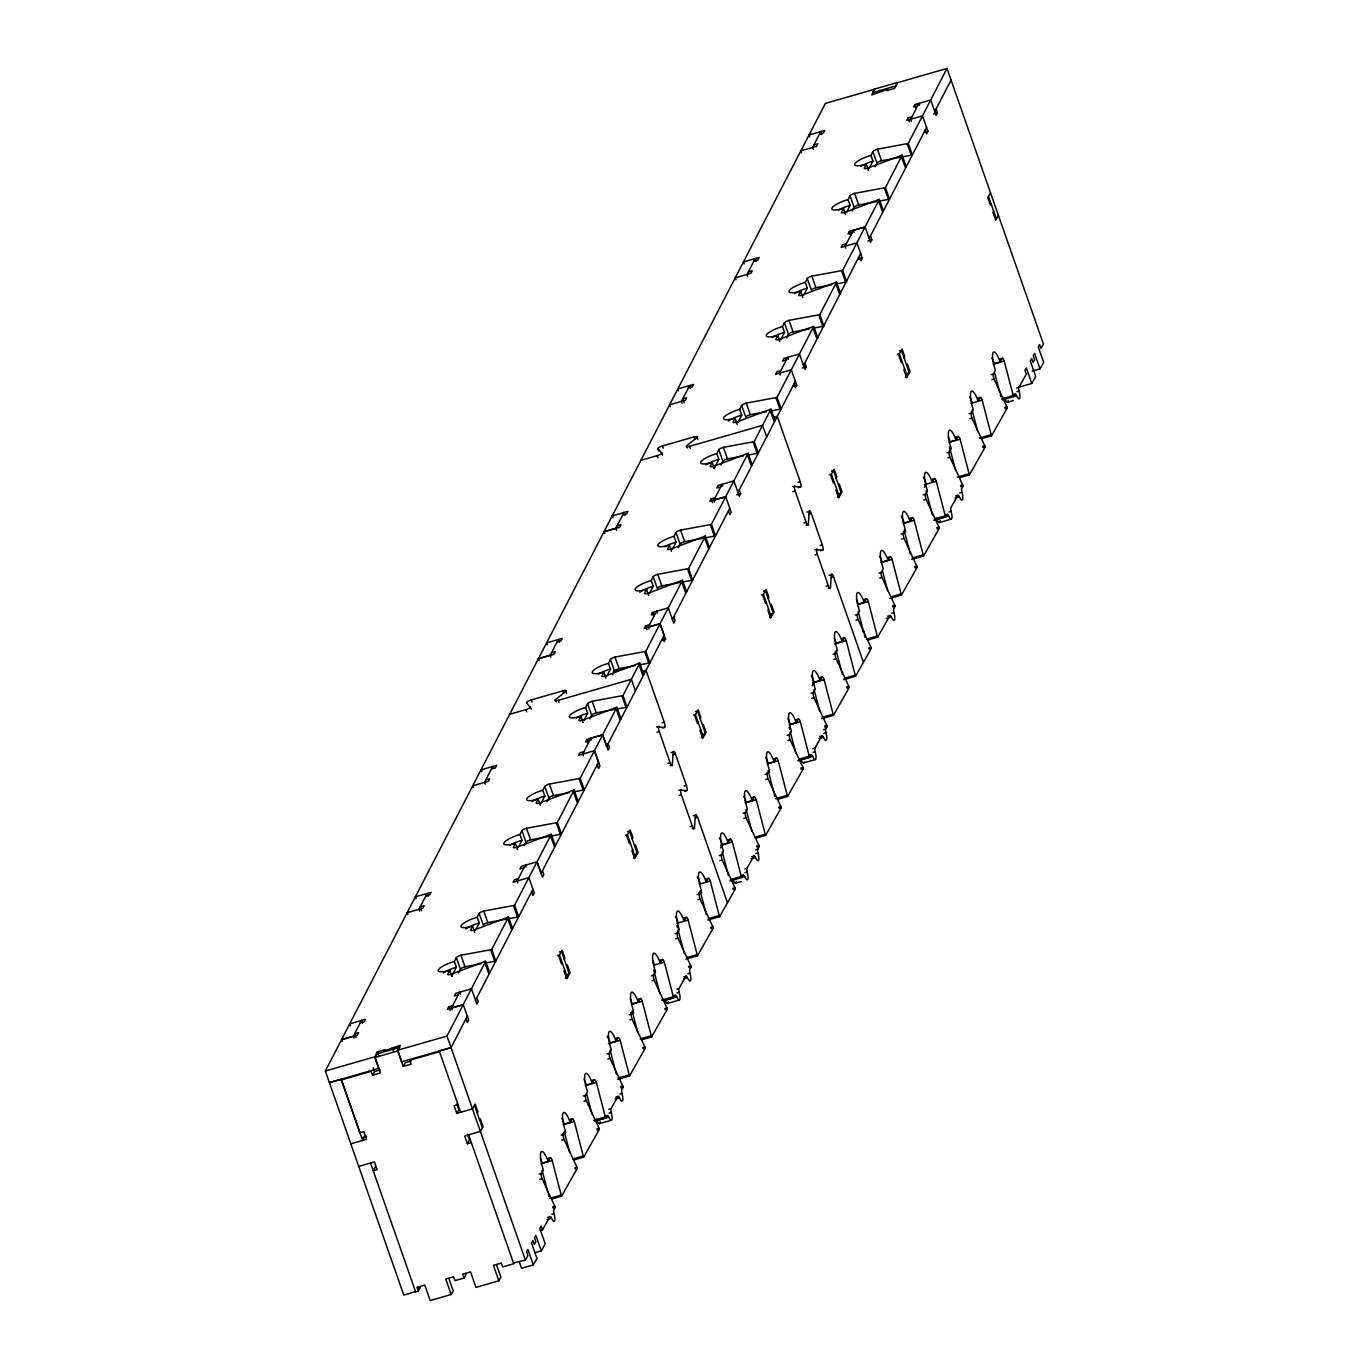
<?xml version="1.0" encoding="UTF-8"?>
<svg xmlns="http://www.w3.org/2000/svg" width="1369" height="1369" viewBox="0 0 1369 1369"><rect width="100%" height="100%" fill="white"/><g stroke="black" fill="none" stroke-linecap="round" stroke-linejoin="round"><path stroke-width="1.5" d="M670.143 765.596L672.35 764.963L673.24 751.906L671.032 752.539M692.269 828.81L694.477 828.177L695.366 815.12L693.159 815.753M806.101 525.148L808.309 524.515L809.199 511.458L806.991 512.092M828.245 588.362L830.453 587.729L831.342 574.672L829.135 575.305M1032.175 371.119L1040.012 368.86L1043.657 362.426L1038.232 346.939L1039.584 344.543L1040.936 348.41L1043.435 344.013L946.989 68.45L897.619 82.653L894.659 88.369L886.821 90.611L887.471 89.344L871.779 94.94L874.74 89.225L825.353 103.428L325.343 1071.037L403.787 1295.091L415.543 1291.703M342.284 1041.501L341.6 1039.584L353.373 1036.196L361.57 1020.316L362.597 1023.208M539.129 660.56L538.445 658.643L550.218 655.255L558.432 639.391L559.442 642.266M604.756 533.585L604.071 531.668L615.845 528.28L624.042 512.4L625.068 515.292M325.343 1071.037L374.73 1056.834L377.279 1051.905L385.117 1049.647L384.467 1050.913L400.159 1045.317L397.609 1050.245L401.716 1061.796L451.086 1047.593L446.978 1036.059L485.636 961.26L489.743 972.794A4.21 1.01 -19.6 0 0 488.579 973.171L484.489 961.637L451.068 974.283A4.21 1.01 -19.6 0 1 447.8 974.146L449.768 970.33A14.717 3.525 -19.6 0 1 438.32 969.834A14.717 3.525 -19.6 0 1 454.354 961.449L456.322 957.633A4.21 1.01 -19.6 0 1 460.908 955.237L490.632 949.744A4.21 1.01 -19.6 0 0 491.728 949.47L508.481 917.059L512.571 928.593A4.21 1.01 -19.6 0 0 511.424 928.969L507.334 917.435L473.914 930.081A4.21 1.01 -19.6 0 1 470.645 929.945L472.613 926.129A14.717 3.525 -19.6 0 1 461.165 925.632A14.717 3.525 -19.6 0 1 477.199 917.247L479.167 913.431A4.21 1.01 -19.6 0 1 483.753 911.035L513.478 905.542A4.21 1.01 -19.6 0 0 514.573 905.268L551.245 834.286L555.352 845.82A4.21 1.01 -19.6 0 0 554.205 846.196L550.098 834.645L516.678 847.308A4.21 1.01 -19.6 0 1 513.409 847.171L515.377 843.355A14.717 3.525 -19.6 0 1 503.946 842.859A14.717 3.525 -19.6 0 1 519.98 834.474L521.948 830.658A4.21 1.01 -19.6 0 1 526.517 828.262L556.242 822.769A4.21 1.01 -19.6 0 0 557.337 822.495L574.09 790.067L578.197 801.618A4.21 1.01 -19.6 0 0 577.051 801.994L572.944 790.443L539.523 803.107A4.21 1.01 -19.6 0 1 536.254 802.97L538.222 799.154A14.717 3.525 -19.6 0 1 526.791 798.657A14.717 3.525 -19.6 0 1 542.808 790.272L544.776 786.456A4.21 1.01 -19.6 0 1 549.363 784.061L579.087 778.55A4.21 1.01 -19.6 0 0 580.182 778.294L616.871 707.294L620.961 718.845A4.21 1.01 -19.6 0 0 619.815 719.221L615.725 707.67L582.287 720.334A4.21 1.01 -19.6 0 1 579.036 720.197L581.004 716.381A14.717 3.525 -19.6 0 1 569.555 715.884A14.717 3.525 -19.6 0 1 585.59 707.499L587.558 703.683A4.21 1.01 -19.6 0 1 592.144 701.287L621.868 695.777A4.21 1.01 -19.6 0 0 622.963 695.52L639.717 663.092L643.806 674.643A4.21 1.01 -19.6 0 0 642.66 675.02L638.553 663.469L605.132 676.132A4.21 1.01 -19.6 0 1 601.864 675.978L603.832 672.179A14.717 3.525 -19.6 0 1 592.401 671.683A14.717 3.525 -19.6 0 1 608.435 663.28L610.403 659.482A4.21 1.01 -19.6 0 1 614.972 657.086L644.713 651.576A4.21 1.01 -19.6 0 0 645.809 651.302L682.481 580.319L686.588 591.87A4.21 1.01 -19.6 0 0 685.441 592.247L681.334 580.696L647.913 593.359A4.21 1.01 -19.6 0 1 644.645 593.205L646.613 589.406A14.717 3.525 -19.6 0 1 635.182 588.91A14.717 3.525 -19.6 0 1 651.199 580.507L653.167 576.708A4.21 1.01 -19.6 0 1 657.753 574.313L687.478 568.802A4.21 1.01 -19.6 0 0 688.573 568.529L705.326 536.118L709.433 547.668A4.21 1.01 -19.6 0 0 708.269 548.045L704.179 536.494L670.759 549.14A4.21 1.01 -19.6 0 1 667.49 549.003L669.458 545.204A14.717 3.525 -19.6 0 1 658.01 544.708A14.717 3.525 -19.6 0 1 674.044 536.306L676.012 532.507A4.21 1.01 -19.6 0 1 680.598 530.111L710.323 524.601A4.21 1.01 -19.6 0 0 711.418 524.327L748.107 453.344L752.197 464.895A4.21 1.01 -19.6 0 0 751.051 465.255L746.944 453.721L713.523 466.367A4.21 1.01 -19.6 0 1 710.254 466.23L712.222 462.431A14.717 3.525 -19.6 0 1 700.791 461.935A14.717 3.525 -19.6 0 1 716.826 453.533L718.793 449.734A4.21 1.01 -19.6 0 1 723.362 447.338L753.087 441.828A4.21 1.01 -19.6 0 0 754.182 441.554L770.935 409.143L775.042 420.677A4.21 1.01 -19.6 0 0 773.896 421.053L769.789 409.519L736.368 422.165A4.21 1.01 -19.6 0 1 733.099 422.028L735.067 418.212A14.717 3.525 -19.6 0 1 723.636 417.716A14.717 3.525 -19.6 0 1 739.671 409.331L741.639 405.515A4.21 1.01 -19.6 0 1 746.208 403.119L775.932 397.626A4.21 1.01 -19.6 0 0 777.027 397.352L813.716 326.37L817.823 337.903A4.21 1.01 -19.6 0 0 816.66 338.28L812.57 326.746L779.149 339.392A4.21 1.01 -19.6 0 1 775.881 339.255L777.849 335.439A14.717 3.525 -19.6 0 1 766.4 334.943A14.717 3.525 -19.6 0 1 782.435 326.558L784.403 322.742A4.21 1.01 -19.6 0 1 788.989 320.346L818.713 314.853A4.21 1.01 -19.6 0 0 819.809 314.579L836.562 282.151L840.652 293.702A4.21 1.01 -19.6 0 0 839.505 294.078L835.415 282.527L801.977 295.191A4.21 1.01 -19.6 0 1 798.726 295.054L800.694 291.238A14.717 3.525 -19.6 0 1 789.246 290.741A14.717 3.525 -19.6 0 1 805.28 282.356L807.248 278.54A4.21 1.01 -19.6 0 1 811.834 276.144L841.559 270.651A4.21 1.01 -19.6 0 0 842.654 270.377L879.326 199.378L883.433 210.929A4.21 1.01 -19.6 0 0 882.286 211.305L878.179 199.754L844.759 212.417A4.21 1.01 -19.6 0 1 841.49 212.281L843.458 208.464A14.717 3.525 -19.6 0 1 832.027 207.968A14.717 3.525 -19.6 0 1 848.044 199.583L850.012 195.767A4.21 1.01 -19.6 0 1 854.598 193.371L884.323 187.861A4.21 1.01 -19.6 0 0 885.418 187.604L902.171 155.176L906.278 166.727A4.21 1.01 -19.6 0 0 905.131 167.104L901.024 155.553L867.604 168.216A4.21 1.01 -19.6 0 1 864.335 168.079L866.303 164.263A14.717 3.525 -19.6 0 1 854.872 163.767A14.717 3.525 -19.6 0 1 870.889 155.381L872.857 151.565A4.21 1.01 -19.6 0 1 877.443 149.17L907.168 143.659A4.21 1.01 -19.6 0 0 908.263 143.403L946.989 68.45M451.821 976.114L456.407 967.216L454.354 961.449M475.573 930.133L479.253 923.014L477.199 917.247M518.355 847.36L522.017 840.241L519.98 834.474M541.183 803.141L544.862 796.039L542.808 790.272M583.964 720.368L587.643 713.266L585.59 707.499M606.809 676.166L610.488 669.065L608.435 663.28M649.573 593.393L653.253 586.291L651.199 580.507M672.419 549.191L676.098 542.09L674.044 536.306M714.276 468.198L718.862 459.317L716.826 453.533M738.045 422.217L741.707 415.098L739.671 409.331M780.809 339.444L784.488 332.325L782.435 326.558M803.654 295.242L807.334 288.123L805.28 282.356M846.436 212.469L850.098 205.35L848.044 199.583M869.264 168.25L872.943 161.148L870.889 155.381M458.529 972.846L460.429 969.184A4.21 1.01 -19.6 0 1 464.998 966.788L480.861 963.844M524.139 845.871L526.038 842.209A4.21 1.01 -19.6 0 1 530.624 839.813L560.349 834.303A4.21 1.01 -19.6 0 0 561.444 834.029L557.337 822.495M546.984 801.669L548.883 798.007A4.21 1.01 -19.6 0 1 553.47 795.611L569.316 792.668M589.765 718.896L591.665 715.234A4.21 1.01 -19.6 0 1 596.234 712.838L625.958 707.328A4.21 1.01 -19.6 0 0 627.053 707.054L622.963 695.52M612.61 674.695L614.493 671.032A4.21 1.01 -19.6 0 1 619.079 668.62L634.925 665.693M678.22 547.72L680.119 544.041A4.21 1.01 -19.6 0 1 684.688 541.645L702.537 538.342M721.001 464.947L722.883 461.267A4.21 1.01 -19.6 0 1 727.469 458.872L743.316 455.945M786.61 337.955L788.51 334.293A4.21 1.01 -19.6 0 1 793.079 331.897L808.942 328.954M852.22 210.98L854.119 207.318A4.21 1.01 -19.6 0 1 858.705 204.922L876.536 201.619M875.065 166.778L876.964 163.116A4.21 1.01 -19.6 0 1 881.55 160.721L911.275 155.21A4.21 1.01 -19.6 0 0 912.37 154.937L908.263 143.403M452.711 1005.582L448.792 1006.694L447.475 1009.244L463.167 1004.726M648.992 628.97L648.307 627.053L660.08 623.665L664.119 635.336L606.707 746.447L602.6 734.896L586.907 739.414L585.59 741.947L589.526 740.834M649.556 624.64L645.638 625.77L644.32 628.303L660.012 623.802L665.556 639.049L664.239 641.599L662.87 637.749M673.702 616.803L675.071 620.653L673.753 623.186L668.294 607.802L652.517 612.439L651.216 614.972L655.135 613.842M715.183 497.666L711.247 498.795L709.946 501.328L725.638 496.81M870.479 235.998L871.848 239.849L870.53 242.381L865.071 226.98L849.379 231.498L848.061 234.048L851.98 232.918M912.028 116.724L908.092 117.854L906.791 120.386L922.484 115.886L927.942 131.27L926.642 133.82L925.273 129.969M936.088 109.024L937.457 112.857L936.156 115.407L930.68 100.005L914.988 104.523L913.671 107.056L917.606 105.926M452.146 1009.911L451.462 1007.995L459.659 992.114L460.343 994.048M608.076 743.778L609.445 747.628L608.144 750.161L602.668 734.777L590.895 738.165L582.698 754.028L583.382 755.945M648.307 627.053L656.521 611.173L657.206 613.107M714.618 501.995L713.933 500.061L722.096 484.267L722.781 486.183M865.413 227.956L865.071 226.98L853.298 230.368L845.101 246.249L845.785 248.165M513.461 1262.971L525.405 1260.113L451.068 1047.644L467.274 1016.277M475.471 1000.397L532.883 889.302M672.316 619.472L729.728 508.361M737.942 492.498L795.355 381.386M869.161 238.531L926.591 127.42M934.787 111.556L951.096 80.001M739.277 489.88L740.646 493.73L739.328 496.28L733.87 480.878L718.143 485.465L716.826 487.997L720.744 486.868M780.792 370.674L776.873 371.803L775.556 374.353L791.282 369.767L796.758 385.168L795.44 387.701L794.071 383.85M804.869 362.973L806.238 366.824L804.921 369.356L799.445 353.972L783.752 358.473L782.452 361.022L786.371 359.893M846.401 243.699L842.483 244.829L841.165 247.378L856.874 242.861L862.333 258.245L861.015 260.795L859.646 256.944M594.676 1121.279L605.714 1118.097L607.151 1115.564A4.21 1.01 74 0 1 608.692 1117.001A8.419 2.019 74 0 0 611.772 1119.893A8.419 2.019 74 0 0 611.258 1112.467A4.21 1.01 74 0 1 610.985 1108.753L617.932 1096.466A4.21 1.01 74 0 1 619.49 1097.921A8.419 2.019 74 0 0 622.57 1100.813A8.419 2.019 74 0 0 622.039 1093.386A4.21 1.01 74 0 1 621.783 1089.673L623.22 1087.14A4.21 1.01 74 0 0 622.809 1086.079L609.992 1058.34A4.21 1.01 74 0 1 609.308 1053.257L611.344 1049.647A14.717 3.542 74 0 1 608.983 1031.901A14.717 3.542 74 0 1 616.101 1041.244L610.215 1042.921A14.717 3.542 74 0 0 607.237 1036.196M663.4 1000.842L673.702 997.881L675.122 995.331A4.21 1.01 74 0 1 676.68 996.786A8.419 2.019 74 0 0 679.76 999.678A8.419 2.019 74 0 0 679.229 992.251A4.21 1.01 74 0 1 678.973 988.538L685.92 976.251A4.21 1.01 74 0 1 687.46 977.688A8.419 2.019 74 0 0 690.558 980.598A8.419 2.019 74 0 0 690.027 973.171A4.21 1.01 74 0 1 689.771 969.457L691.208 966.925A4.21 1.01 74 0 0 690.78 965.864L677.963 938.107A4.21 1.01 74 0 1 677.296 933.042L679.332 929.431A14.717 3.542 74 0 1 676.971 911.686A14.717 3.542 74 0 1 684.089 921.012L686.126 917.401A4.21 1.01 74 0 1 688.162 920.071L697.163 954.604A4.21 1.01 74 0 0 697.505 955.767L685.749 959.139M374.952 1057.484L376.988 1053.873L399.868 1047.285L397.831 1050.896L374.952 1057.484L380.36 1072.954L372.522 1075.213L371.17 1071.345L341.411 1079.901L359.91 1132.711L363.829 1131.581L366.533 1139.333L350.84 1143.834M372.522 1075.213L374.558 1071.602L380.445 1069.908M397.831 1050.896L403.256 1066.383L405.292 1062.772L411.179 1061.078M365.335 1135.637L362.614 1140.463L341.206 1079.234L329.433 1082.622L378.819 1068.385L374.73 1056.834M375.277 1167.158L373.224 1170.769L377.159 1169.639L374.439 1161.905L358.746 1166.422M457.999 1104.509L454.063 1105.639L456.784 1113.373L458.82 1109.763L456.784 1103.962M990.489 192.772L987.785 197.581L990.489 205.316L991.173 204.118M477.216 1113.014L477.901 1111.799L475.18 1104.064L472.476 1108.873L456.784 1113.373M562.18 962.749L561.495 963.947L558.792 956.212L562.197 950.206L564.901 957.941L564.216 959.139M630.168 842.534L629.483 843.732L626.78 835.997L630.168 829.973L632.889 837.725L632.204 838.923M698.156 722.302L697.471 723.499L694.75 715.765L698.156 709.758L700.86 717.493L700.192 718.691M766.127 602.086L765.442 603.284L762.738 595.549L766.144 589.526L768.848 597.278L768.163 598.475M834.115 481.854L833.43 483.069L830.726 475.317L834.115 469.31L836.835 477.045L836.151 478.243M902.103 361.638L901.418 362.836L898.697 355.101L902.103 349.078L904.806 356.83L904.139 358.028M479.698 1120.099L480.382 1118.901L483.086 1126.636L480.382 1131.444L464.69 1135.945L467.394 1143.697L471.33 1142.567M564.661 969.851L563.994 971.049L566.698 978.784L570.103 972.777L567.382 965.042L566.715 966.24M632.649 849.619L631.965 850.833L634.686 858.568L638.074 852.562L635.37 844.81L634.686 846.025M700.637 729.403L699.953 730.601L702.656 738.336L706.062 732.329L703.358 724.595L702.673 725.792M768.608 609.171L767.941 610.386L770.644 618.121L774.05 612.114L771.329 604.362L770.661 605.577M836.596 488.955L835.911 490.153L838.632 497.888L842.021 491.882L839.317 484.147L838.632 485.345M904.584 368.723L903.899 369.938L906.603 377.673L910.009 371.666L907.305 363.914L906.62 365.129M993.654 211.202L992.97 212.4L995.691 220.152L998.395 215.344M467.394 1143.697L469.43 1140.086L467.411 1134.285M370.52 1163.034L415.663 1291.942L418.281 1291.189L420.317 1287.596L417.699 1288.349M418.281 1291.189L416.929 1287.322L424.784 1285.063L430.191 1300.55L451.188 1294.509L453.225 1290.916L449.152 1279.296M451.188 1294.509L445.764 1279.04L453.601 1276.781L454.97 1280.648L464.057 1278.03L466.093 1274.419M720.47 847.959L722.37 844.605L728.257 842.91L730.293 839.3A4.21 1.01 74 0 1 732.329 841.969L741.313 876.502A4.21 1.01 74 0 0 741.673 877.649L743.11 875.116A4.21 1.01 74 0 1 744.65 876.571A8.419 2.019 74 0 0 747.748 879.463A8.419 2.019 74 0 0 747.217 872.036A4.21 1.01 74 0 1 746.961 868.322L753.908 856.036A4.21 1.01 74 0 1 755.448 857.473A8.419 2.019 74 0 0 758.546 860.365A8.419 2.019 74 0 0 758.015 852.938A4.21 1.01 74 0 1 757.759 849.225L759.282 846.521A4.21 1.01 74 0 0 758.871 845.477L746.037 817.721A4.21 1.01 74 0 1 745.369 812.638L747.406 809.045A14.717 3.542 74 0 1 745.044 791.282A14.717 3.542 74 0 1 752.163 800.625L746.276 802.32A14.717 3.542 74 0 0 743.829 796.57M812.262 685.629L814.161 682.258L820.048 680.564L822.102 676.953A4.21 1.01 74 0 1 824.121 679.623L833.122 714.156A4.21 1.01 74 0 0 833.481 715.32L821.708 718.691M924.417 487.296L926.317 483.924A14.717 3.542 74 0 0 923.339 477.199M630.698 1012.581L631.468 1012.41M699.576 891.955L698.926 893.084L701.801 892.263M835.022 652.414L836.322 652.226M903.266 531.737L905.748 531.6M547.754 1217.332L549.962 1216.699A4.21 1.01 74 0 1 551.502 1218.136A8.419 2.019 74 0 0 554.582 1221.028A8.419 2.019 74 0 0 554.069 1213.601A4.21 1.01 74 0 1 553.795 1209.888L555.232 1207.372A4.21 1.01 74 0 0 554.821 1206.311L542.004 1178.555A4.21 1.01 74 0 1 541.32 1173.49L543.373 1169.879A14.717 3.542 74 0 1 540.995 1152.116A14.717 3.542 74 0 1 548.13 1161.46L542.244 1163.154A14.717 3.542 74 0 0 540.327 1158.465M548.13 1161.46L550.167 1157.849A4.21 1.01 74 0 1 552.203 1160.518L561.187 1195.051A4.21 1.01 74 0 0 561.547 1196.198L551.741 1199.022M561.547 1196.198L577.324 1168.322A4.21 1.01 74 0 0 576.914 1167.261L564.079 1139.504A4.21 1.01 74 0 1 563.412 1134.422L565.448 1130.828A14.717 3.542 74 0 1 563.087 1113.065A14.717 3.542 74 0 1 570.206 1122.409L564.319 1124.103A14.717 3.542 74 0 0 561.872 1118.353M570.206 1122.409L572.242 1118.798A4.21 1.01 74 0 1 574.278 1121.468L583.28 1156.001A4.21 1.01 74 0 0 583.639 1157.147L573.816 1159.971M583.639 1157.147L599.4 1129.254A4.21 1.01 74 0 0 598.989 1128.21L586.172 1100.454A4.21 1.01 74 0 1 585.487 1095.371L587.523 1091.777A14.717 3.542 74 0 1 585.162 1074.015A14.717 3.542 74 0 1 592.298 1083.358L586.411 1085.052A14.717 3.542 74 0 0 583.964 1079.302M592.298 1083.358L594.334 1079.747A4.21 1.01 74 0 1 596.371 1082.417L605.355 1116.95A4.21 1.01 74 0 0 605.714 1118.097M616.101 1041.244L618.155 1037.634A4.21 1.01 74 0 1 620.174 1040.303L629.175 1074.819A4.21 1.01 74 0 0 629.535 1075.983L617.761 1079.371M629.535 1075.983L645.295 1048.089A4.21 1.01 74 0 0 644.885 1047.028L632.067 1019.272A4.21 1.01 74 0 1 631.4 1014.207L633.436 1010.596A14.717 3.542 74 0 1 631.075 992.85A14.717 3.542 74 0 1 638.194 1002.176L632.307 1003.871A14.717 3.542 74 0 0 630.39 999.182M638.194 1002.176L640.23 998.583A4.21 1.01 74 0 1 642.266 1001.252L651.25 1035.768A4.21 1.01 74 0 0 651.61 1036.932L641.804 1039.755M651.61 1036.932L667.387 1009.039A4.21 1.01 74 0 0 666.977 1007.978L654.142 980.221A4.21 1.01 74 0 1 653.475 975.156L655.511 971.545A14.717 3.542 74 0 1 653.15 953.799A14.717 3.542 74 0 1 660.269 963.126L662.305 959.532A4.21 1.01 74 0 1 664.341 962.185L673.343 996.718A4.21 1.01 74 0 0 673.702 997.881M697.505 955.767L713.283 927.874A4.21 1.01 74 0 0 712.873 926.813L700.055 899.057A4.21 1.01 74 0 1 699.371 893.991L701.407 890.38A14.717 3.542 74 0 1 699.046 872.618A14.717 3.542 74 0 1 706.164 881.961L708.218 878.35A4.21 1.01 74 0 1 710.254 881.02L719.238 915.553A4.21 1.01 74 0 0 719.598 916.7L707.824 920.088M719.598 916.7L735.375 888.806A4.21 1.01 74 0 0 734.948 887.762L722.13 860.006A4.21 1.01 74 0 1 721.463 854.923L723.499 851.33A14.717 3.542 74 0 1 721.138 833.567A14.717 3.542 74 0 1 728.257 842.91M752.163 800.625L754.199 797.015A4.21 1.01 74 0 1 756.236 799.684L765.237 834.217A4.21 1.01 74 0 0 765.596 835.364L755.774 838.187M765.596 835.364L781.271 807.642A4.21 1.01 74 0 0 780.86 806.581L768.026 778.824A4.21 1.01 74 0 1 767.359 773.759L769.395 770.148A14.717 3.542 74 0 1 767.034 752.402A14.717 3.542 74 0 1 774.152 761.746L768.266 763.423A14.717 3.542 74 0 0 765.819 757.673M774.152 761.746L776.189 758.135A4.21 1.01 74 0 1 778.225 760.805L787.226 795.321A4.21 1.01 74 0 0 787.586 796.484L777.763 799.308M787.586 796.484L803.346 768.591A4.21 1.01 74 0 0 802.936 767.53L790.118 739.773A4.21 1.01 74 0 1 789.434 734.708L791.487 731.097A14.717 3.542 74 0 1 789.109 713.352A14.717 3.542 74 0 1 796.245 722.678L790.358 724.372A14.717 3.542 74 0 0 787.911 718.622M796.245 722.678L798.281 719.084A4.21 1.01 74 0 1 800.317 721.754L809.301 756.27A4.21 1.01 74 0 0 809.661 757.433L797.887 760.822M819.689 736.436L821.896 735.803A4.21 1.01 74 0 1 823.436 737.258A8.419 2.019 74 0 0 826.517 740.15A8.419 2.019 74 0 0 826.003 732.723A4.21 1.01 74 0 1 825.729 729.01L827.167 726.477A4.21 1.01 74 0 0 826.756 725.416L813.939 697.66A4.21 1.01 74 0 1 813.254 692.594L815.291 688.983A14.717 3.542 74 0 1 812.929 671.238A14.717 3.542 74 0 1 820.048 680.564M833.481 715.32L849.242 687.426A4.21 1.01 74 0 0 848.831 686.365L836.014 658.609A4.21 1.01 74 0 1 835.347 653.543L837.383 649.933A14.717 3.542 74 0 1 835.022 632.17A14.717 3.542 74 0 1 842.14 641.513L836.254 643.208A14.717 3.542 74 0 0 834.337 638.519M842.14 641.513L844.177 637.903A4.21 1.01 74 0 1 846.213 640.572L855.197 675.105A4.21 1.01 74 0 0 855.557 676.252L843.783 679.64M855.557 676.252L871.334 648.376A4.21 1.01 74 0 0 870.924 647.315L858.089 619.558A4.21 1.01 74 0 1 857.422 614.476L859.458 610.882A14.717 3.542 74 0 1 857.097 593.119A14.717 3.542 74 0 1 864.215 602.463L858.329 604.157A14.717 3.542 74 0 0 856.429 599.468M864.215 602.463L866.252 598.852A4.21 1.01 74 0 1 868.288 601.521L877.289 636.055A4.21 1.01 74 0 0 877.649 637.201L867.843 640.025M887.66 616.221L889.867 615.588A4.21 1.01 74 0 1 891.407 617.025A8.419 2.019 74 0 0 894.505 619.917A8.419 2.019 74 0 0 893.974 612.491A4.21 1.01 74 0 1 893.717 608.777L895.155 606.245A4.21 1.01 74 0 0 894.727 605.201L881.91 577.444A4.21 1.01 74 0 1 881.242 572.362L883.279 568.751A14.717 3.542 74 0 1 880.917 551.005A14.717 3.542 74 0 1 888.036 560.349L882.149 562.043A14.717 3.542 74 0 0 879.702 556.293M888.036 560.349L890.072 556.738A4.21 1.01 74 0 1 892.109 559.408L901.11 593.924A4.21 1.01 74 0 0 901.452 595.087L889.696 598.475M901.452 595.087L917.23 567.194A4.21 1.01 74 0 0 916.819 566.133L904.002 538.376A4.21 1.01 74 0 1 903.318 533.311L905.354 529.7A14.717 3.542 74 0 1 902.992 511.955A14.717 3.542 74 0 1 910.111 521.298L904.242 522.975A14.717 3.542 74 0 0 901.247 516.25M910.111 521.298L912.165 517.687A4.21 1.01 74 0 1 914.201 520.357L923.185 554.873A4.21 1.01 74 0 0 923.545 556.036L911.771 559.425M923.545 556.036L939.322 528.143A4.21 1.01 74 0 0 938.894 527.082L926.077 499.326A4.21 1.01 74 0 1 925.41 494.26L927.446 490.65A14.717 3.542 74 0 1 925.085 472.904A14.717 3.542 74 0 1 932.203 482.23L934.24 478.637A4.21 1.01 74 0 1 936.276 481.306L945.26 515.822A4.21 1.01 74 0 0 945.62 516.986L933.863 520.374M955.648 495.989L957.855 495.356A4.21 1.01 74 0 1 959.395 496.81A8.419 2.019 74 0 0 962.493 499.702A8.419 2.019 74 0 0 961.962 492.275A4.21 1.01 74 0 1 961.705 488.562L963.126 486.029A4.21 1.01 74 0 0 962.715 484.968L949.898 457.212A4.21 1.01 74 0 1 949.213 452.146L951.267 448.536A14.717 3.542 74 0 1 948.888 430.79A14.717 3.542 74 0 1 956.024 440.116L950.137 441.811A14.717 3.542 74 0 0 948.221 437.122M956.024 440.116L958.06 436.506A4.21 1.01 74 0 1 960.097 439.175L969.081 473.708A4.21 1.01 74 0 0 969.44 474.872L959.635 477.678M969.44 474.872L985.218 446.978A4.21 1.01 74 0 0 984.807 445.918L971.973 418.161A4.21 1.01 74 0 1 971.306 413.096L973.342 409.485A14.717 3.542 74 0 1 970.98 391.722A14.717 3.542 74 0 1 978.099 401.066L980.136 397.455A4.21 1.01 74 0 1 982.172 400.124L991.173 434.657A4.21 1.01 74 0 0 991.532 435.804L981.71 438.628M991.532 435.804L1007.293 407.894A4.21 1.01 74 0 0 1006.865 406.833L994.048 379.076A4.21 1.01 74 0 1 993.381 374.011L995.417 370.4A14.717 3.542 74 0 1 993.055 352.672A14.717 3.542 74 0 1 1000.174 361.981L994.288 363.675A14.717 3.542 74 0 0 991.841 357.942M1000.174 361.981L1002.211 358.37A4.21 1.01 74 0 1 1004.247 361.04L1013.231 395.573A4.21 1.01 74 0 0 1013.59 396.736L1015.028 394.186A4.21 1.01 74 0 1 1016.585 395.641A8.419 2.019 74 0 0 1019.665 398.533A8.419 2.019 74 0 0 1019.135 391.106A4.21 1.01 74 0 1 1018.878 387.393L1026.322 374.25L1024.97 370.383L1026.322 367.987L1031.747 383.474L1019.973 386.862M464.057 1278.03L462.705 1274.163L470.542 1271.904L475.967 1287.39L498.864 1280.802L500.9 1277.191L496.827 1265.589M525.405 1260.113L527.904 1255.698L526.552 1251.831L527.904 1249.418L533.328 1264.905L521.555 1268.293L519.518 1262.492M549.962 1216.699L542.518 1229.841L540.31 1230.474M809.661 757.433L811.098 754.901A4.21 1.01 74 0 1 812.638 756.338A8.419 2.019 74 0 0 815.736 759.23A8.419 2.019 74 0 0 815.205 751.803A4.21 1.01 74 0 1 814.949 748.09L821.896 735.803M877.649 637.201L889.867 615.588M945.62 516.986L947.057 514.453A4.21 1.01 74 0 1 948.597 515.891A8.419 2.019 74 0 0 951.695 518.783A8.419 2.019 74 0 0 951.164 511.356A4.21 1.01 74 0 1 950.907 507.642L957.855 495.356M533.328 1264.905L536.973 1258.487L531.548 1243.001L532.9 1240.588L534.252 1244.455L535.827 1241.666L534.475 1237.798L535.844 1235.403L541.268 1250.89L535.382 1252.584M541.268 1250.89L545.221 1243.873L539.797 1228.387L541.166 1225.974L542.518 1229.841M1031.747 383.474L1035.717 376.458L1030.292 360.971L1031.661 358.558L1033.013 362.443L1034.588 359.653L1033.236 355.786L1034.588 353.373L1040.012 368.86M687.392 447.954L686.622 445.798L697.061 437.43L697.831 439.586M556.156 701.921L555.386 699.747L565.842 691.379L566.595 693.553M963.126 486.029L960.918 486.662M895.155 606.245L892.947 606.878M481.648 771.808L481.7 769.669M662.442 728.034L664.649 727.401A4.21 1.01 74 0 0 664.239 722.147L646.031 670.348L642.112 671.477M684.586 791.248L686.793 790.597A4.21 1.01 74 0 0 686.365 785.344L675.413 754.062A4.21 1.01 74 0 0 673.24 751.906M819.518 134.145L823.436 133.015L824.737 130.466L809.045 134.983L809.729 136.9M813.939 144.926L817.858 143.796L816.54 146.346L800.848 150.864L801.532 152.78M933.538 113.986L937.457 112.857M924.024 132.399L927.942 131.27M753.891 261.12L757.81 259.99L759.128 257.458L743.435 261.958L744.12 263.892M748.313 271.918L752.248 270.788L750.931 273.321L735.239 277.839L735.923 279.755M867.929 240.978L871.848 239.849M858.414 259.374L862.333 258.245M688.282 388.094L692.201 386.965L693.518 384.432L677.826 388.95L678.511 390.867M802.302 367.953L806.238 366.824M899.467 350.858L901.418 350.293L909.324 372.864L907.373 373.429M897.431 354.451L899.382 353.887L907.288 376.475L905.32 377.04M792.822 386.298L796.758 385.168M658.592 450.88L657.822 448.707A4.21 1.01 -19.6 0 1 662.425 445.986L694.151 436.865A4.21 1.01 -19.6 0 1 697.061 437.43M773.348 417.511L777.267 416.381L800.198 481.7A4.21 1.01 74 0 1 800.625 486.953L798.418 487.586M640.932 460.326L657.171 455.655A4.21 1.01 -19.6 0 0 661.775 452.934L662.528 455.107M686.622 445.798A4.21 1.01 -19.6 0 0 689.531 446.345L762.567 425.348L766.674 436.899M1000.003 359.02L1002.211 358.37M993.209 364.222L1004.247 361.04M991.173 374.644L993.381 374.011M991.841 379.709L994.048 379.076M977.928 398.088L980.136 397.455M1016.671 388.026L1018.878 387.393M971.134 403.307L982.172 400.124M1016.927 391.739L1019.135 391.106M1012.82 394.837L1015.028 394.186M1001.475 398.961L1013.231 395.573M1002.57 399.902L1016.585 395.641M612.2 515.925L627.892 511.407L626.591 513.94L622.655 515.069M1007.379 402.281L1013.248 400.587M969.098 413.729L971.306 413.096M1004.658 407.466L1006.865 406.833M969.765 418.794L971.973 418.161M1005.086 408.527L1007.293 407.894M617.077 525.867L621.013 524.738L619.695 527.27L604.003 531.788M713.933 500.061L725.707 496.69L731.166 512.074L729.865 514.624L728.496 510.774M736.727 494.859L740.646 493.73M831.479 471.073L833.447 470.508L841.353 493.08L839.385 493.644M797.99 482.333L800.198 481.7M955.853 437.156L958.06 436.506M829.443 474.684L831.411 474.119L839.3 496.69L837.349 497.255M792.548 486.457L800.625 486.953M949.059 442.358L960.097 439.175M979.4 438.046L991.173 434.657M792.976 491.711L795.184 491.077A4.21 1.01 74 0 1 794.756 485.824M947.006 452.78L949.213 452.146M982.6 446.551L984.807 445.918M947.69 457.845L949.898 457.212M983.01 447.612L985.218 446.978M809.165 514.248L811.372 513.615L822.324 544.896A4.21 1.01 74 0 1 822.752 550.167L820.544 550.8M932.032 479.27L934.24 478.637M924.503 484.677L936.276 481.306M957.307 477.096L969.081 473.708M803.928 522.992L806.136 522.359A4.21 1.01 74 0 0 808.309 524.515M923.202 494.893L925.41 494.26M960.508 485.601L962.715 484.968M923.87 499.959L926.077 499.326M959.755 492.908L961.962 492.275M954.98 498.076L959.395 496.81M909.957 518.321L912.165 517.687M820.117 545.547L822.324 544.896M903.164 523.523L914.201 520.357M814.692 549.671L822.752 550.167M948.957 511.989L951.164 511.356M944.85 515.086L947.057 514.453M934.24 519.005L945.26 515.822M936.156 518.098A4.21 1.01 74 0 1 936.841 519.279L940.52 518.218M941.256 518.012L948.597 515.891M815.12 554.924L817.327 554.291A4.21 1.01 74 0 1 816.899 549.037M951.164 519.159L939.391 522.53M901.11 533.944L903.318 533.311M936.687 527.715L938.894 527.082M901.795 539.027L904.002 538.376M937.115 528.776L939.322 528.143M546.59 642.9L562.283 638.382L560.965 640.932L557.046 642.061M763.491 591.305L765.459 590.741L773.365 613.312L771.397 613.877M551.467 652.842L555.386 651.712L554.086 654.262L538.393 658.763M887.865 557.371L890.072 556.738M761.455 594.899L763.423 594.334L771.329 616.923L769.361 617.487M881.071 562.573L892.109 559.408M831.308 577.461L833.516 576.828L863.445 662.305M912.148 558.056L923.185 554.873M826.072 586.206L828.279 585.573A4.21 1.01 74 0 0 830.453 587.729M879.035 572.995L881.242 572.362M914.612 566.766L916.819 566.133M661.638 640.179L665.556 639.049M915.022 567.827L917.23 567.194M879.702 578.077L881.91 577.444M613.415 671.494L629.757 666.806M864.044 599.485L866.252 598.852M857.987 604.482L868.288 601.521M531.309 709.056L526.603 702.673A4.21 1.01 -19.6 0 1 531.206 699.953L562.916 690.832A4.21 1.01 -19.6 0 1 565.842 691.379M890.808 596.901L901.11 593.924M509.696 714.276L525.936 709.621A4.21 1.01 -19.6 0 0 530.539 706.9M555.386 699.747A4.21 1.01 -19.6 0 0 558.295 700.312L631.331 679.298L635.438 690.849M855.214 615.126L857.422 614.476M892.52 605.834L894.727 605.201M855.882 620.191L858.089 619.558M891.767 613.141L893.974 612.491M886.256 618.514L891.407 617.025M862.949 631.793L864.352 631.4M841.969 638.536L844.177 637.903M834.44 643.96L846.213 640.572M866.252 639.22L877.289 636.055M833.139 654.177L835.347 653.543M868.716 647.948L870.924 647.315M869.127 649.009L871.334 648.376M833.807 659.242L836.014 658.609M480.964 769.874L496.673 765.374L495.356 767.906L491.437 769.036M695.52 711.521L697.471 710.956L705.377 733.527L703.426 734.092M662.031 722.781L664.239 722.147M819.894 677.587L822.102 676.953M693.484 715.131L695.435 714.567L703.341 737.138L701.373 737.703M656.59 726.905L664.649 727.401M812.365 683.011L824.121 679.623M485.858 779.817L489.777 778.704L488.459 781.237L472.767 785.755L473.52 787.551M583.947 751.615L580.028 752.745L578.711 755.277L594.471 750.64L599.93 766.041L598.629 768.574L597.26 764.723M657.017 732.158L659.225 731.525A4.21 1.01 74 0 1 658.797 726.272M844.16 678.271L855.197 675.105M811.047 693.227L813.254 692.594M846.624 686.998L848.831 686.365M811.731 698.293L813.939 697.66M847.052 688.059L849.242 687.426M673.206 754.695L675.413 754.062M796.073 719.718L798.281 719.084M789.28 724.92L800.317 721.754M822.084 717.322L833.122 714.156M667.969 763.44L670.177 762.807A4.21 1.01 74 0 0 672.35 764.963M787.226 735.341L789.434 734.708M824.549 726.049L826.756 725.416M824.959 727.11L827.167 726.477M823.522 729.643L825.729 729.01M787.911 740.407L790.118 739.773M823.796 733.356L826.003 732.723M819.021 738.524L823.436 737.258M773.981 758.768L776.189 758.135M812.741 748.723L814.949 748.09M684.158 785.994L686.365 785.344M767.188 763.97L778.225 760.805M678.716 790.118L686.793 790.597M812.998 752.437L815.205 751.803M808.891 755.534L811.098 754.901M799 759.23L809.301 756.27M800.54 759.059A4.21 1.01 74 0 1 800.865 759.727L807.488 757.827M808.223 757.605L812.638 756.338M680.923 789.485A4.21 1.01 74 0 0 681.351 794.739L679.144 795.372M766.914 772.869L769.772 772.048M803.432 762.978L815.205 759.607M765.151 774.392L767.359 773.759M800.728 768.163L802.936 767.53M765.819 779.474L768.026 778.824M801.139 769.224L803.346 768.591M627.532 831.753L629.5 831.188L637.406 853.76L635.438 854.324M751.992 797.648L754.199 797.015M625.496 835.347L627.464 834.782L635.353 857.37L633.402 857.935M415.355 896.849L431.047 892.348L429.729 894.881L425.81 896.01M745.198 802.85L756.236 799.684M695.332 817.909L697.54 817.276L727.487 902.753M523.899 867.809L519.98 868.939L521.298 866.389L537.059 861.751L542.518 877.153L543.835 874.603L542.466 870.752M775.453 798.709L787.226 795.321M690.096 826.654L692.303 826.02A4.21 1.01 74 0 0 694.477 828.177M743.162 813.272L745.369 812.638M518.321 878.59L514.402 879.719L513.084 882.269L528.845 877.615L534.321 893.016L533.003 895.548L531.634 891.698M407.158 912.729L422.85 908.212L424.168 905.679L420.232 906.808L421.601 910.659M778.653 807.214L780.86 806.581M743.829 818.354L746.037 817.721M779.064 808.275L781.271 807.642M728.086 839.933L730.293 839.3M720.556 845.357L732.329 841.969M754.935 837.178L765.237 834.217M719.255 855.574L721.463 854.923M756.663 846.11L758.871 845.477M757.074 847.171L759.282 846.521M755.551 849.875L757.759 849.225M719.923 860.639L722.13 860.006M755.808 853.589L758.015 852.938M751.701 856.669L753.908 856.036M751.033 858.757L755.448 857.473M706.01 878.984L708.218 878.35M744.753 868.956L746.961 868.322M699.217 884.203L710.254 881.02M745.01 872.669L747.217 872.036M740.903 875.749L743.11 875.116M730.293 879.668L741.313 876.502M729.917 881.037L744.65 876.571M735.444 883.21L741.331 881.516M697.163 894.624L699.371 893.991M732.74 888.395L734.948 887.762M697.848 899.69L700.055 899.057M733.168 889.456L735.375 888.806M559.545 951.968L561.512 951.404L569.418 973.975L567.451 974.54M683.918 918.034L686.126 917.401M557.508 955.579L559.476 955.014L567.382 977.586L565.414 978.15M677.125 923.254L688.162 920.071M708.201 918.719L719.238 915.553M360.201 1022.985L364.12 1021.856L365.437 1019.323L349.745 1023.841L350.481 1025.638M458.29 994.784L454.371 995.913L455.672 993.364L471.432 988.726L476.908 1004.127L478.209 1001.578L476.857 997.744M675.088 933.675L677.296 933.042M710.665 927.446L712.873 926.813M675.756 938.74L677.963 938.107M711.076 928.507L713.283 927.874M451.462 1007.995L463.235 1004.606L468.711 1019.991L467.394 1022.54L466.025 1018.69M341.531 1039.704L357.241 1035.186L358.541 1032.654L354.622 1033.783L355.991 1037.634M660.098 960.165L662.305 959.532M654.04 965.162L664.341 962.185M686.862 957.564L697.163 954.604M651.268 975.789L653.475 975.156M688.573 966.497L690.78 965.864M397.609 1050.245L446.978 1036.059M689.001 967.558L691.208 966.925M651.935 980.854L654.142 980.221M687.82 973.804L690.027 973.171M683.713 976.884L685.92 976.251M683.781 978.749L687.46 977.688M451.068 1047.644L439.295 1051.016L460.703 1112.244M439.5 1051.7L409.742 1060.256L411.094 1064.124L403.256 1066.383M638.022 999.216L640.23 998.583M676.765 989.171L678.973 988.538M631.965 1004.213L642.266 1001.252M677.022 992.884L679.229 992.251M672.915 995.965L675.122 995.331M661.569 1000.106L673.343 996.718M665.642 999.952L664.906 1000.174A8.419 2.019 74 0 0 668.294 1001.629M666.378 999.746L676.68 996.786M630.955 1013.317L633.813 1012.495M667.473 1003.426L679.246 1000.037M629.192 1014.84L631.4 1014.207M664.769 1008.611L666.977 1007.978M629.86 1019.905L632.067 1019.272M665.18 1009.672L667.387 1009.039M615.947 1038.267L618.155 1037.634M608.418 1043.674L620.174 1040.303M640.213 1038.951L651.25 1035.768M607.1 1053.89L609.308 1053.257M642.677 1047.661L644.885 1047.028M643.105 1048.722L645.295 1048.089M607.785 1058.973L609.992 1058.34M362.699 1137.417L366.618 1136.287M592.127 1080.381L594.334 1079.747M585.333 1085.583L596.371 1082.417M618.138 1078.002L629.175 1074.819M583.28 1096.004L585.487 1095.371M620.602 1086.729L622.809 1086.079M621.013 1087.773L623.22 1087.14M583.964 1101.087L586.172 1100.454M619.832 1094.019L622.039 1093.386M615.725 1097.117L617.932 1096.466M615.075 1099.187L619.49 1097.921M570.034 1119.431L572.242 1118.798M608.777 1109.386L610.985 1108.753M563.241 1124.651L574.278 1121.468M609.051 1113.1L611.258 1112.467M604.944 1116.197L607.151 1115.564M593.581 1120.321L605.355 1116.95M596.234 1119.209A4.21 1.01 74 0 1 596.918 1120.39L608.692 1117.001M562.967 1133.532L565.825 1132.711M599.485 1123.641L611.258 1120.27M561.204 1135.072L563.412 1134.422M596.781 1128.843L598.989 1128.21M597.192 1129.904L599.4 1129.254M561.872 1140.137L564.079 1139.504M547.959 1158.482L550.167 1157.849M541.166 1163.701L552.203 1160.518M572.978 1158.961L583.28 1156.001M539.112 1174.123L541.32 1173.49M574.706 1167.894L576.914 1167.261M539.797 1179.188L542.004 1178.555M575.117 1168.955L577.324 1168.322M549.414 1198.44L561.187 1195.051M552.614 1206.945L554.821 1206.311M553.025 1208.006L555.232 1207.372M551.861 1214.252L554.069 1213.601M547.087 1219.42L551.502 1218.136M880.507 200.884L888.43 199.412A4.21 1.01 -19.6 0 0 889.525 199.138L885.418 187.604M807.248 278.54L811.355 290.091A4.21 1.01 -19.6 0 1 815.924 287.695L831.787 284.752M835.74 284.016L845.648 282.185A4.21 1.01 -19.6 0 0 846.744 281.911L842.654 270.377M812.895 328.235L822.803 326.387A4.21 1.01 -19.6 0 0 823.898 326.13L819.809 314.579M741.639 405.515L745.729 417.066A4.21 1.01 -19.6 0 1 750.315 414.67L766.161 411.727M770.131 411.008L780.039 409.16A4.21 1.01 -19.6 0 0 781.134 408.903L777.027 397.352M747.286 455.21L757.194 453.379A4.21 1.01 -19.6 0 0 758.289 453.105L754.182 441.554M706.49 537.606L714.43 536.152A4.21 1.01 -19.6 0 0 715.525 535.878L711.418 524.327M653.167 576.708L657.274 588.242A4.21 1.01 -19.6 0 1 661.86 585.846L691.585 580.353A4.21 1.01 -19.6 0 0 692.68 580.08L688.573 568.529M640.88 664.598L648.803 663.126A4.21 1.01 -19.6 0 0 649.899 662.853L645.809 651.302M573.286 791.932L583.194 790.101A4.21 1.01 -19.6 0 0 584.289 789.827L580.182 778.294M479.167 913.431L483.274 924.982A4.21 1.01 -19.6 0 1 487.843 922.586L517.568 917.076A4.21 1.01 -19.6 0 0 518.663 916.802L514.573 905.268M484.814 963.126L494.739 961.278A4.21 1.01 -19.6 0 0 495.835 961.021L491.728 949.47M657.822 448.707L661.775 452.934M860.622 253.436L803.552 365.506L803.209 364.548M919.592 105.327L918.907 103.394L910.71 119.257L911.395 121.191M914.988 104.523L916.357 108.373M908.092 117.854L909.461 121.704M907.168 143.659L911.275 155.21M877.443 149.17L881.55 160.721M872.857 151.565L876.964 163.116M884.323 187.861L888.43 199.412M866.303 164.263L868.374 170.372M854.598 193.371L858.705 204.922M850.012 195.767L854.119 207.318M821.845 134.487L820.818 131.595L812.621 147.458L813.306 149.392M853.298 230.368L853.982 232.302M843.458 208.464L844.827 212.315M844.759 212.417L845.529 214.574M849.379 231.498L850.748 235.348M841.559 270.651L845.648 282.185M811.834 276.144L815.924 287.695M818.713 314.853L822.803 326.387M800.694 291.238L802.747 297.347M788.989 320.346L793.079 331.897M784.403 322.742L788.51 334.293M756.236 261.462L755.209 258.57L747.012 274.45L747.696 276.367M788.356 359.277L787.671 357.36L779.509 373.155L780.193 375.089M777.849 335.439L779.919 341.565M775.932 397.626L780.039 409.16M746.208 403.119L750.315 414.67M753.087 441.828L757.194 453.379M735.067 418.212L737.138 424.339M723.362 447.338L727.469 458.872M718.793 449.734L722.883 461.267M690.609 388.437L689.6 385.562L681.386 401.425L682.07 403.342M712.222 462.431L714.293 468.54M684.072 402.743L682.703 398.892L686.622 397.763L685.304 400.296L669.612 404.813L670.297 406.73M694.151 436.865L694.922 439.038M711.247 498.795L712.616 502.645M689.531 446.345L690.301 448.519M710.323 524.601L714.43 536.152M662.425 445.986L663.195 448.159M657.171 455.655L657.924 457.828M680.598 530.111L684.688 541.645M676.012 532.507L680.119 544.041M687.478 568.802L691.585 580.353M669.458 545.204L671.529 551.313M657.753 574.313L661.86 585.846M646.613 589.406L648.684 595.515M652.517 612.439L653.886 616.29M612.268 515.788L612.953 517.722M615.845 528.28L616.529 530.197M645.638 625.77L647.007 629.62M644.713 651.576L648.803 663.126M614.972 657.086L619.079 668.62M610.403 659.482L614.493 671.032M621.868 695.777L625.958 707.328M603.832 672.179L605.201 676.029M605.132 676.132L605.902 678.288M592.144 701.287L596.234 712.838M587.558 703.683L591.665 715.234M590.895 738.165L591.579 740.081M594.403 750.777L598.51 762.311L541.08 873.422L536.99 861.888M581.004 716.381L583.057 722.49M586.907 739.414L588.276 743.264M546.659 642.763L547.343 644.696M550.218 655.255L550.903 657.188M562.916 690.832L563.686 692.988M558.295 700.312L559.065 702.468M579.087 778.55L583.194 790.101M531.206 699.953L531.976 702.109M526.706 711.777L525.936 709.621M549.363 784.061L553.47 795.611M544.776 786.456L548.883 798.007M556.242 822.769L560.349 834.303M538.222 799.154L540.293 805.263M526.517 828.262L530.624 839.813M521.948 830.658L526.038 842.209M493.422 768.42L492.737 766.486L484.609 782.229L485.293 784.163M525.97 867.056L525.285 865.14L517.088 881.003L517.773 882.937M515.377 843.355L516.746 847.206M516.678 847.308L517.448 849.482M513.478 905.542L517.568 917.076M483.753 911.035L487.843 922.586M490.632 949.744L494.739 961.278M472.613 926.129L474.667 932.255M460.908 955.237L464.998 966.788M456.322 957.633L460.429 969.184M428.223 896.233L427.196 893.341L418.982 909.221L419.667 911.138M449.768 970.33L451.838 976.456M415.423 896.729L416.108 898.646M448.792 1006.694L450.161 1010.544M407.226 912.593L407.911 914.526M392.304 1047.576L393.673 1051.426M377.279 1051.905L378.631 1055.756M353.373 1036.196L354.058 1038.113M988.452 196.383L996.358 218.954M795.184 491.077L806.136 522.359M817.327 554.291L828.279 585.573M659.225 731.525L670.177 762.807M681.351 794.739L692.303 826.02M474.513 1105.262L482.418 1127.834M468.609 1134.833L513.751 1263.741L502.645 1266.941L501.294 1263.074L493.439 1265.332L498.864 1280.802M373.207 1067.734L374.558 1071.602M994.733 373.07L999.781 392.492M1000.345 394.648L1000.91 396.805M972.093 409.981L977.706 431.56M949.453 446.876L955.63 470.611M926.197 491.163L932.375 514.898M904.105 530.214L909.17 549.636M909.735 551.793L910.282 553.949M882.594 571.421L887.642 590.843M858.209 611.378L863.822 632.957M864.387 635.113L864.951 637.269M836.134 650.429L842.311 674.164M814.042 689.48L819.655 711.059M789.109 727.281L789.673 729.455M790.221 731.611L795.851 753.19M768.146 770.661L774.888 796.553M746.156 809.541L751.769 831.12M722.25 851.826L728.428 875.561M700.158 890.877L706.336 914.612M676.953 925.615L677.518 927.771M678.083 929.927L683.131 949.35M683.696 951.506L684.26 953.663M653.697 969.885L659.875 993.637M632.187 1011.109L637.8 1032.688M610.095 1050.16L616.272 1073.895M586.839 1094.43L591.904 1113.853M564.199 1131.324L569.812 1152.903M542.107 1170.375L547.737 1191.954M548.302 1194.11L548.849 1196.284M572.944 790.443A4.21 1.01 -19.6 0 1 574.09 790.067M550.098 834.645A4.21 1.01 -19.6 0 1 551.245 834.286M507.334 917.435A4.21 1.01 -19.6 0 1 508.481 917.059M484.489 961.637A4.21 1.01 -19.6 0 1 485.636 961.26M615.725 707.67A4.21 1.01 -19.6 0 1 616.871 707.294M443.59 972.726A14.717 3.525 -19.6 0 1 456.407 967.216M465.785 928.935A14.717 3.525 -19.6 0 1 479.253 923.014M509.901 845.306A14.717 3.525 -19.6 0 1 522.017 840.241M532.045 801.532A14.717 3.525 -19.6 0 1 544.862 796.039M576.263 717.904A14.717 3.525 -19.6 0 1 587.643 713.266M746.944 453.721A4.21 1.01 -19.6 0 1 748.107 453.344M704.179 536.494A4.21 1.01 -19.6 0 1 705.326 536.118M681.334 580.696A4.21 1.01 -19.6 0 1 682.481 580.319M638.553 663.469A4.21 1.01 -19.6 0 1 639.717 663.092M598.356 674.13A14.717 3.525 -19.6 0 1 610.488 669.065M639.802 592.212A14.717 3.525 -19.6 0 1 653.253 586.291M664.718 546.727A14.717 3.525 -19.6 0 1 676.098 542.09M706.045 464.81A14.717 3.525 -19.6 0 1 718.862 459.317M901.024 155.553A4.21 1.01 -19.6 0 1 902.171 155.176M878.179 199.754A4.21 1.01 -19.6 0 1 879.326 199.378M835.415 282.527A4.21 1.01 -19.6 0 1 836.562 282.151M812.57 326.746A4.21 1.01 -19.6 0 1 813.716 326.37M769.789 409.519A4.21 1.01 -19.6 0 1 770.935 409.143M860.81 166.214A14.717 3.525 -19.6 0 1 872.943 161.148M838.718 209.987A14.717 3.525 -19.6 0 1 850.098 205.35M794.499 293.633A14.717 3.525 -19.6 0 1 807.334 288.123M772.356 337.407A14.717 3.525 -19.6 0 1 784.488 332.325M728.257 421.036A14.717 3.525 -19.6 0 1 741.707 415.098M1008.2 400.484A8.419 2.019 74 0 1 1004.812 399.029A4.21 1.01 74 0 0 1004.127 397.849M940.229 520.733A8.419 2.019 74 0 1 936.841 519.279M831.342 574.672A4.21 1.01 74 0 1 833.516 576.828M809.199 511.458A4.21 1.01 74 0 1 811.372 513.615M969.765 397.01A14.717 3.542 74 0 1 972.212 402.76M736.282 881.414A8.419 2.019 74 0 1 732.894 879.942A4.21 1.01 74 0 0 732.672 879.497M695.366 815.12A4.21 1.01 74 0 1 697.54 817.276M804.185 761.9A8.419 2.019 74 0 1 800.865 759.727M811.184 675.533A14.717 3.542 74 0 1 814.161 682.258M719.392 837.879A14.717 3.542 74 0 1 722.37 844.605M600.324 1121.844A8.419 2.019 74 0 1 596.918 1120.39M697.3 876.93A14.717 3.542 74 0 1 700.295 883.655M675.756 916.956A14.717 3.542 74 0 1 678.203 922.706M652.483 960.131A14.717 3.542 74 0 1 654.382 964.82M874.637 89.036L872.601 92.647L895.48 86.076L897.516 82.465L874.637 89.036"/></g></svg>
